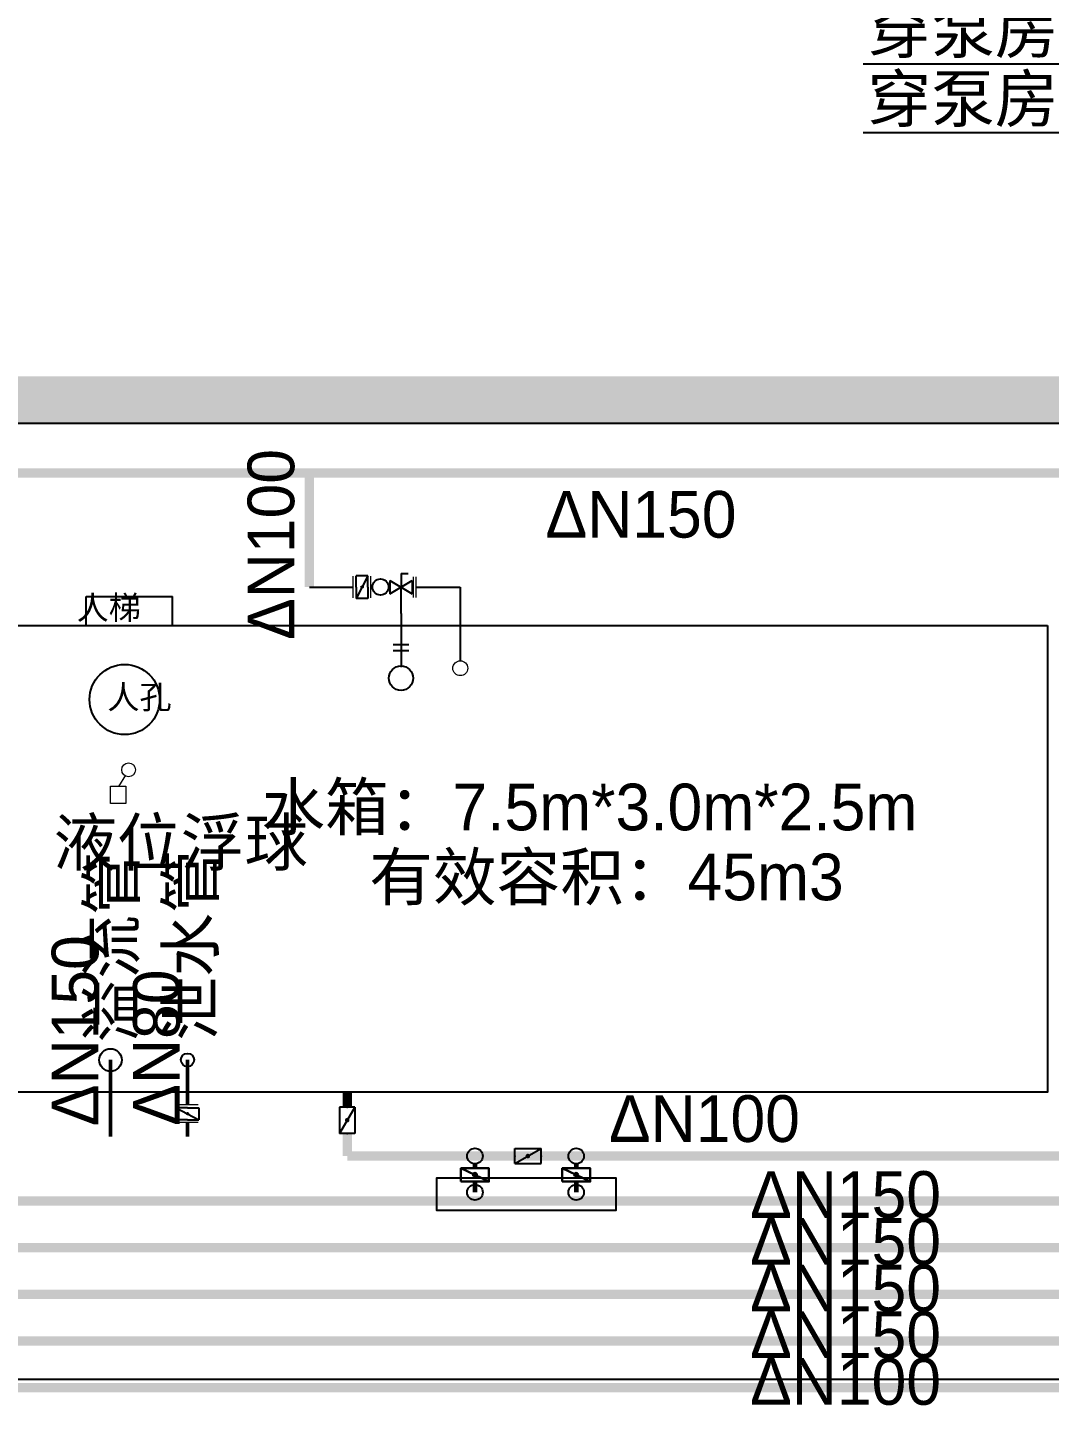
# Model space of a CAD drawing. Header units: millimetres. Extents: x 10779125 to 11142123, y -372083 to -144871.
# Drawn here: x 10974828 to 10981395, y -285342 to -276487 of the extents above; entities that cross this region are included whole.
import ezdxf

# ---------------------------------------------------------------- set-up
doc = ezdxf.new("R2010")
doc.units = ezdxf.units.MM
doc.header["$LTSCALE"] = 1000
doc.header["$MEASUREMENT"] = 0
doc.header["$PDSIZE"] = -1
doc.linetypes.add('DASH', pattern=[0.35, 0.25, -0.1])
doc.layers.get('0').update_dxf_attribs({"color": 255, "linetype": 'CONTINUOUS'})
for name, color, linetype in [('8', 8, 'CONTINUOUS'), ('C1', 7, 'CONTINUOUS'), ('EQUIP_阀门', 7, 'CONTINUOUS'), ('W_DIM', 4, 'CONTINUOUS'), ('XM-给水管', 1, 'CONTINUOUS'), ('XM-设备阀件', 7, 'CONTINUOUS'), ('标注', 2, 'CONTINUOUS'), ('水条件', 7, 'CONTINUOUS'), ('水箱', 7, 'CONTINUOUS'), ('辅助线', 7, 'CONTINUOUS')]:
    doc.layers.add(name, color=color, linetype=linetype)
doc.layers.add('AM_12', color=7, linetype='CONTINUOUS', lineweight=50)
doc.styles.get("Standard").update_dxf_attribs({"font": 'symbol.ttf'})

# ---------------------------------------------------------------- blocks, each defined once
blk = doc.blocks.new('456s')
for p, q in [((59363.2, 43062.7), (59363.2, 43110.7)), ((59363.2, 43062.7), (59453.2, 43062.7)), ((59408.2, 43137.7), (59498.2, 43137.7)), ((59408.2, 42987.7), (59498.2, 43137.7)), ((59498.2, 42987.7), (59408.2, 43137.7)), ((59408.2, 42987.7), (59498.2, 42987.7))]:
    blk.add_line(p, q)
blk = doc.blocks.new('12')
h = blk.add_hatch(color=0)
h.paths.add_polyline_path([(107, -112, 0.563664), (96, -119, 0.279047), (100, -126)])
h.paths.add_polyline_path([(100, -126, 0.563664), (111, -119, 0.279047), (107, -112)])
at = {"color": 0}
for p, q in [((49, -223), (158, -15)), ((49, -15), (158, -15)), ((49, -119), (49, -15)), ((49, -119), (49, -223)), ((158, -119), (158, -15)), ((158, -119), (158, -223)), ((49, -223), (158, -223))]:
    blk.add_line(p, q, dxfattribs=at)
blk.add_circle((103, -119), 7.62, dxfattribs=at)
blk = doc.blocks.new('die')
at = {"lineweight": 30}
h = blk.add_hatch(color=256, dxfattribs=at)
h.paths.add_polyline_path([(12.2, 0, 0.198912), (8.6, 8.6), (0, 0), (2.4, -11.9, 0.356625)])
h.paths.add_polyline_path([(8.6, 8.6, 0.2516), (-2.4, 11.9), (0, 0)])
h.paths.add_polyline_path([(-2.4, 11.9, 0.356625), (-12.2, 0, 0.198912), (-8.6, -8.6), (0, 0)])
h.paths.add_polyline_path([(0, 0), (-8.6, -8.6, 0.2516), (2.4, -11.9)])
blk.add_line((-33.1, 93.9), (33.1, -93.9), dxfattribs=at)
blk.add_lwpolyline([(-93.9, 33.1), (-33.1, 93.9), (93.9, -33.1), (33.1, -93.9), (-93.9, 33.1)], dxfattribs=at)
blk.add_circle((0, 0), 12.2, dxfattribs=at)
blk = doc.blocks.new('$VALVE$00000316')
for p, q in [((-125, 72), (125, -72)), ((-125, 72), (-125, -72)), ((-125, 72), (125, 72)), ((125, 72), (125, -72)), ((-125, -72), (125, -72))]:
    blk.add_line(p, q)
at = {"const_width": 21.1}
blk.add_lwpolyline([(-11, 0, 1), (11, 0, 1)], format="xyb", close=True, dxfattribs=at)
for p in [(-125, 0), (125, 0)]:
    blk.add_point(p)
at = {"color": 7, "flags": 9}
for tag in ['XSIZE', 'YSIZE']:
    blk.add_attdef(tag, (0, 0), '', height=0.5, dxfattribs=at)

msp = doc.modelspace()

# ---------------------------------------------------------------- linework, layer by layer
at = {"color": 4}
for p, q in [((10984208.7, -276721.8, 0), (10980197.1, -276721.8, 0)), ((10984208.7, -277164.9, 0), (10980197.1, -277164.9, 0))]:
    msp.add_line(p, q, dxfattribs=at)
at = {"lineweight": 25, "ltscale": 5}
for p, q in [((10975204.4, -280142.9, 0), (10975759.9, -280142.9, 0)), ((10975204.4, -280329.1, 0), (10975204.4, -280142.9, 0)), ((10975759.9, -280329.1, 0), (10975759.9, -280142.9, 0))]:
    msp.add_line(p, q, dxfattribs=at)
at = {"elevation": 0}
for points in [[(10977848.4, -284088.3), (10977458.6, -284088.3), (10977458.6, -283878.3), (10977860, -283878.3)], [(10977860, -283878.3), (10978608.6, -283878.3), (10978608.6, -284088.3), (10977848.4, -284088.3)]]:
    msp.add_lwpolyline(points, dxfattribs=at)
at = {"lineweight": 25, "ltscale": 5}
for centre, radius in [((10975452.1, -280805.6, 0), 225.3), ((10975361.5, -283122.1, 0), 72.3), ((10975855.8, -283122.1, 0), 42.4)]:
    msp.add_circle(centre, radius, dxfattribs=at)
at = {"layer": '8', "color": 8, "linetype": 'DASH', "ltscale": 200}
msp.add_line((10958082.5, -285172.2, 0), (10988268.2, -285172.2, 0), dxfattribs=at)
at = {"layer": '8', "color": 8, "const_width": 300, "elevation": 0}
msp.add_lwpolyline([(10973198.2, -277405.7), (10973198.2, -278879), (10988418.2, -278879), (10988418.2, -276777.3), (10988968.2, -276777.3)], dxfattribs=at)
at = {"layer": '8', "color": 8, "elevation": 0}
msp.add_lwpolyline([(10973048.2, -277405.7), (10973048.2, -279029), (10988568.2, -279029), (10988568.2, -276927.3), (10988968.2, -276927.3)], dxfattribs=at)
at = {"layer": 'AM_12', "lineweight": 13}
msp.add_circle((10977608.9, -280604.3, 0), 47.8, dxfattribs=at)
at = {"layer": 'C1', "const_width": 30, "elevation": 0}
for points in [[(10977703.2, -283817.4), (10977703.2, -283783.3)], [(10978353.9, -283817.4), (10978353.9, -283783.3)], [(10977703.2, -283972.6), (10977703.2, -283903.5)], [(10978353.9, -283972.6), (10978353.9, -283903.5)]]:
    msp.add_lwpolyline(points, dxfattribs=at)
at = {"layer": 'W_DIM', "color": 4, "const_width": 60, "elevation": 0}
for points in [[(10982538.5, -279349.2), (10962964, -279349.2)], [(10976639.2, -280082.7), (10976639.2, -279349.2)], [(10976882.5, -283329.1), (10976882.5, -283424.5)], [(10976882.5, -283593.5), (10976882.5, -283739.5)], [(10976882.5, -283739.5), (10981790.8, -283739.5)], [(10968878.3, -284027.3), (10986452.8, -284027.3)], [(10968213.2, -284327.3), (10986752.8, -284327.3)], [(10964878.3, -284627.3), (10987052.8, -284627.3)], [(10964213.2, -284927.3), (10987352.8, -284927.3)], [(10960876.2, -285227.3), (10987652.8, -285227.3)]]:
    msp.add_lwpolyline(points, dxfattribs=at)
at = {"layer": 'XM-给水管', "linetype": 'Continuous'}
for p, q in [((10976639.2, -280082.7, 0), (10976921.6, -280082.7, 0)), ((10977325.7, -280082.7, 0), (10977607.3, -280082.7, 0)), ((10977607.3, -280082.7, 0), (10977607.3, -280558.1, 0))]:
    msp.add_line(p, q, dxfattribs=at)
at = {"layer": 'XM-给水管', "linetype": 'Continuous', "lineweight": 50}
for p, q in [((10975361.5, -283614.3, 0), (10975361.5, -283122.1, 0)), ((10975855.8, -283411, 0), (10975855.8, -283122.1, 0)), ((10975855.8, -283523.6, 0), (10975855.8, -283614.3, 0))]:
    msp.add_line(p, q, dxfattribs=at)
at = {"layer": 'XM-设备阀件', "linetype": 'Continuous'}
for p, q in [((10977044, -280082.7, 0), (10977034.2, -280082.7, 0)), ((10977156.6, -280082.7, 0), (10977148.1, -280082.7, 0)), ((10977228.3, -280252.9, 0), (10977228.3, -280082.7, 0)), ((10977300.1, -280082.7, 0), (10977308.2, -280082.7, 0)), ((10977228.3, -280252.9, 0), (10977228.3, -280597.4, 0)), ((10977178.6, -280452.8, 0), (10977278.1, -280452.8, 0)), ((10977178.6, -280491, 0), (10977278.1, -280491, 0))]:
    msp.add_line(p, q, dxfattribs=at)
for centre, radius in [((10977096.1, -280082.7, 0), 52), ((10977228.3, -280668.4, 0), 78.4)]:
    msp.add_circle(centre, radius, dxfattribs=at)
at = {"layer": '标注'}
for centre in [(10977703.2, -283739.5, 0), (10978353.9, -283739.5, 0), (10977703.2, -283972.6, 0), (10978353.9, -283972.6, 0)]:
    msp.add_circle(centre, 50, dxfattribs=at)
at = {"layer": '水条件', "linetype": 'Continuous', "elevation": 0}
msp.add_lwpolyline([(10981382.5, -280329.1), (10981382.5, -283329.1), (10973882.5, -283329.1), (10973882.5, -280329.1)], close=True, dxfattribs=at)
at = {"layer": '辅助线', "color": 0, "lineweight": 13, "ltscale": 0.8}
for p, q in [((10976921.6, -280152.1, 0), (10976921.6, -280013.4, 0)), ((10976939.8, -280152.1, 0), (10976939.8, -280013.4, 0)), ((10977015.9, -280152.1, 0), (10977015.9, -280013.4, 0)), ((10977034.2, -280152.1, 0), (10977034.2, -280013.4, 0)), ((10977308.2, -280149, 0), (10977308.2, -280016.4, 0)), ((10977325.7, -280149, 0), (10977325.7, -280016.4, 0)), ((10975925.1, -283410.1, 0), (10975786.4, -283410.1, 0)), ((10975925.1, -283523.6, 0), (10975786.4, -283523.6, 0))]:
    msp.add_line(p, q, dxfattribs=at)
at = {"layer": '辅助线', "color": 0, "lineweight": 13, "ltscale": 0.8, "elevation": 0}
msp.add_lwpolyline([(10975458.2, -281292.5), (10975411.8, -281364.8)], dxfattribs=at)
msp.add_lwpolyline([(10975361.8, -281363.1), (10975458.9, -281363.1), (10975458.9, -281474.1), (10975361.8, -281474.1)], close=True, dxfattribs=at)
at = {"layer": '辅助线', "color": 0, "lineweight": 13, "ltscale": 0.8}
msp.add_circle((10975477.5, -281257.3, 0), 44.3, dxfattribs=at)

# ---------------------------------------------------------------- block references
at = {"lineweight": 25, "xscale": 0.9561599995940924, "yscale": 0.9561600000597537, "zscale": 0.9561600000000006, "rotation": 270}
msp.add_blockref('456s', (10936054.1, -223236, 0), dxfattribs=at)
at = {"layer": 'EQUIP_阀门', "extrusion": (0, 0, -1), "yscale": 0.6767842955887318, "zscale": -0.6767842957051471}
for p, xscale, rotation in [((-10976882.5, -283509, 0), -0.6767842955887318, 90), ((-10978043.4, -283739.4, 0), 0.6767842955887318, 180)]:
    msp.add_blockref('$VALVE$00000316', p, dxfattribs=dict(at, xscale=xscale, rotation=rotation))
at = {"layer": 'XM-设备阀件', "extrusion": (0, 0, -1), "xscale": -0.6998399998992682, "yscale": 0.6998399998992682}
for p, zscale, rotation in [((-10977050.2, -280166, 0), -0.69984, 180), ((-10975939, -283395, 0), -0.6998399998992682, 90)]:
    msp.add_blockref('12', p, dxfattribs=dict(at, zscale=zscale, rotation=rotation))
at = {"layer": '水箱', "rotation": 44.99999999962311}
for p in [(10977703.2, -283860.4, 0), (10978353.9, -283860.4, 0)]:
    msp.add_blockref('die', p, dxfattribs=at)

# ---------------------------------------------------------------- texts
at = {"color": 4}
for s, p in [('穿泵房顶板接室外增压B区管道DN150', (10980225.8, -276651.2, 0)), ('穿泵房顶板接室外增压A区管道DN150', (10980225.8, -277094.3, 0)), ('DN150', (10978157, -279765.2, 0)), ('液位浮球 ', (10974994.1, -281873.4, 0)), ('DN100', (10978564.6, -283648.7, 0)), ('DN150', (10979471.3, -284136.6, 0)), ('DN150', (10979471.3, -284437.8, 0)), ('DN150', (10979471.3, -284737.8, 0)), ('DN150', (10979471.3, -285037.8, 0)), ('DN100', (10979471.3, -285337.8, 0))]:
    msp.add_text(s, height=300, dxfattribs=at).set_placement(p)
for s, p in [('DN100', (10976542, -280422.8, 13.8)), ('溢流管', (10975517.1, -283009.2, 0)), ('泄水管', (10976024.6, -282996.6, 0))]:
    msp.add_text(s, height=300, rotation=90, dxfattribs=at).set_placement(p)
at = {"color": 4, "lineweight": 25, "ltscale": 5, "char_height": 151.2, "width": 783.474}
for s, insert, attachment_point in [('人梯', (10975556.2, -280307.2, 0), 9), ('人孔', (10975341.1, -280714.6, 0), 1)]:
    msp.add_mtext(s, dxfattribs=dict(at, insert=insert, attachment_point=attachment_point))
at = {"color": 4, "char_height": 300, "width": 388.876, "attachment_point": 7, "rotation": 90}
for s, insert in [('DN150', (10975287.6, -283547.4, 0)), ('DN80', (10975810.9, -283544.5, 0))]:
    msp.add_mtext(s, dxfattribs=dict(at, insert=insert))
at = {"layer": '水条件', "linetype": 'Continuous'}
for s, p in [('水箱：7.5m*3.0m*2.5m', (10976330.9, -281646.3, -13.8)), ('有效容积：45m3', (10977023.6, -282095.7, -13.8))]:
    msp.add_text(s, height=300, dxfattribs=at).set_placement(p)

doc.saveas('drawing.dxf')
